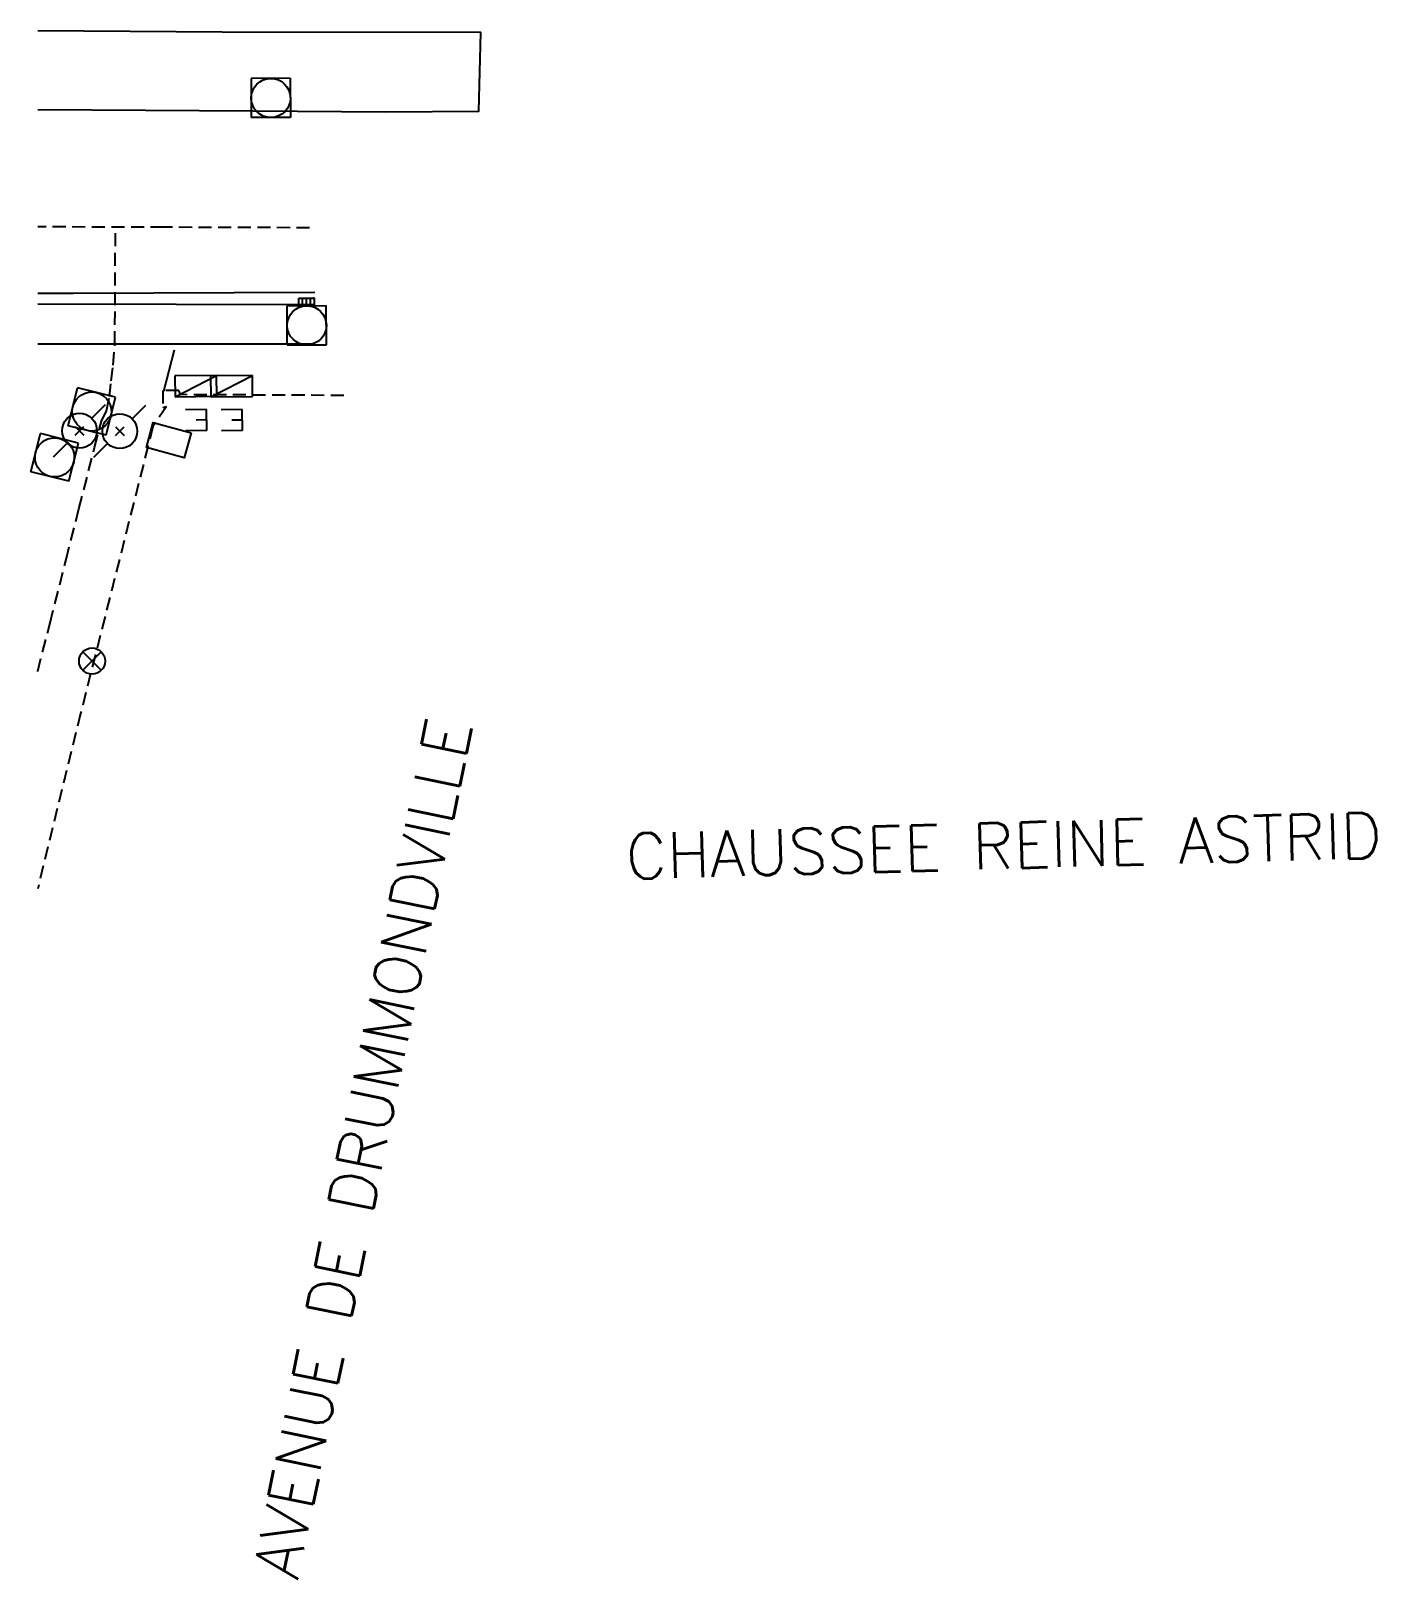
# Model space of a CAD drawing. Header units: millimetres. Extents: x 151000 to 151491, y 152750 to 152821.
# Drawn here: x 150999.7 to 151051.2, y 152761.3 to 152820.6 of the extents above; entities outside this region: 1.
import ezdxf
from ezdxf.enums import TextEntityAlignment as Align

# ---------------------------------------------------------------- set-up
doc = ezdxf.new("R2010")
doc.units = ezdxf.units.MM
doc.linetypes.add('DASHED', pattern=[0.75, 0.5, -0.25])
doc.layers.get('0').update_dxf_attribs({"linetype": 'CONTINUOUS'})
for name, color, linetype in [('W0001', 6, 'DASHED'), ('W0006', 2, 'CONTINUOUS'), ('W0008', 7, 'CONTINUOUS'), ('W0017', 7, 'CONTINUOUS'), ('W0020', 2, 'CONTINUOUS'), ('W0021', 2, 'CONTINUOUS'), ('W0112', 1, 'DASHED'), ('W0400', 7, 'CONTINUOUS'), ('W0420', 7, 'CONTINUOUS'), ('W0430', 7, 'CONTINUOUS'), ('W0469', 7, 'CONTINUOUS'), ('W0473', 7, 'CONTINUOUS'), ('W0980', 7, 'CONTINUOUS'), ('W0989', 7, 'CONTINUOUS'), ('W1471', 7, 'CONTINUOUS')]:
    doc.layers.add(name, color=color, linetype=linetype)
doc.styles.get("Standard").update_dxf_attribs({"font": 'romans.shx', "width": 0.85})

# ---------------------------------------------------------------- blocks, each defined once
blk = doc.blocks.new('T469')
at = {"color": 0, "linetype": 'Continuous', "flags": 128}
for points in [[(-0.354, 0.354), (0.354, -0.354)], [(-0.354, -0.354), (0.354, 0.354)]]:
    blk.add_lwpolyline(points, dxfattribs=at)
at = {"color": 0, "linetype": 'Continuous'}
blk.add_circle((0, 0), 0.5, dxfattribs=at)
blk = doc.blocks.new('T420')
for p, q in [((0.75, 0.75), (-0.75, 0.75)), ((-0.75, 0.75), (-0.75, -0.75)), ((0.75, 0.75), (0.75, -0.75)), ((0.75, -0.75), (-0.75, -0.75))]:
    blk.add_line(p, q)
blk.add_ellipse((0, 0), major_axis=(-0.53, 0.53), ratio=1, start_param=3.926991, end_param=10.210176)
blk = doc.blocks.new('T473')
for p, q in [((0.500001, 0.500001), (1.000002, 1.000002)), ((-0.166667, 0.166667), (0.166667, -0.166667)), ((-0.166667, -0.166667), (0.166667, 0.166667)), ((-1.000002, -1.000002), (-0.500001, -0.500001))]:
    blk.add_line(p, q)
blk.add_ellipse((0, 0), major_axis=(0.471405, 0.471405), ratio=1, start_param=5.497787144, end_param=11.780972451)
blk = doc.blocks.new('T400')
for p, q in [((-0.15, 0.3), (0.15, 0.3)), ((-0.15, -0.25), (-0.15, 0.3)), ((-0.15, 0.15), (0.15, 0.15)), ((-0.15, 0), (0.15, 0)), ((0.15, 0.3), (0.15, -0.25)), ((-0.15, -0.15), (0.15, -0.15)), ((-0.15, -0.25), (-0.15, -0.3)), ((-0.15, -0.3), (0.15, -0.3)), ((0.15, -0.3), (0.15, -0.25))]:
    blk.add_line(p, q)
blk = doc.blocks.new('T430')
at = {"flags": 128}
for points in [[(-0.4, 2.1), (0.4, 2.1)], [(-0.4, 2.1), (-0.4, 1.3)], [(-0.4, 1.7), (0, 1.7)], [(-0.4, 1.3), (0.4, 1.3)], [(0.8, 0.8), (-0.8, 0.8)], [(-0.8, 0.8), (-0.8, 0)], [(0.8, 0.8), (-0.8, 0)], [(0.8, 0), (0.8, 0.8)], [(-0.8, 0), (0.8, 0)]]:
    blk.add_lwpolyline(points, dxfattribs=at)
blk = doc.blocks.new('T1471')
at = {"color": 0, "linetype": 'Continuous', "flags": 128}
blk.add_lwpolyline([(-0.75, -0.5), (-0.75, 0.5), (0.75, 0.5), (0.75, -0.5), (-0.75, -0.5)], dxfattribs=at)

msp = doc.modelspace()

# ---------------------------------------------------------------- linework, layer by layer
at = {"layer": 'W0001'}
for points in [[(151010.408, 152813.054), (151004.823, 152813.073), (151000, 152813.088)], [(151000, 152796.073), (151000.001, 152796.078), (151000.473, 152797.934), (151001.087, 152800.352), (151001.581, 152802.295), (151002.178, 152804.648), (151002.438, 152805.648), (151002.634, 152806.042), (151002.749, 152806.589), (151002.817, 152807.19), (151002.889, 152807.793), (151002.953, 152808.594), (151002.977, 152813.079)]]:
    msp.add_lwpolyline(points, dxfattribs=at)
at = {"layer": 'W0006'}
msp.add_lwpolyline([(151010.591, 152810.104), (151000, 152810.126)], dxfattribs=at)
at = {"layer": 'W0008'}
msp.add_lwpolyline([(151010.524, 152808.596), (151000, 152808.593)], dxfattribs=at)
at = {"layer": 'W0017'}
msp.add_lwpolyline([(151004.832, 152806.802), (151005.232, 152808.386)], dxfattribs=at)
at = {"layer": 'W0020'}
msp.add_lwpolyline([(151000, 152817.583), (151008.245, 152817.524), (151013.32, 152817.496), (151016.888, 152817.518), (151016.965, 152820.523), (151007.066, 152820.543), (151000, 152820.586)], dxfattribs=at)
at = {"layer": 'W0021'}
msp.add_lwpolyline([(151000, 152810.554), (151001.359, 152810.55), (151010.607, 152810.59)], dxfattribs=at)
at = {"layer": 'W0112'}
msp.add_lwpolyline([(151011.721, 152806.634), (151005.464, 152806.666), (151005.409, 152806.831), (151004.788, 152806.823), (151004.784, 152806.173), (151004.936, 152806.216), (151004.412, 152805.45), (151001.641, 152794.463), (151000, 152787.753)], dxfattribs=at)

# ---------------------------------------------------------------- block references
at = {"layer": 'W0400', "rotation": 90.10716195552797}
msp.add_blockref('T400', (151010.291, 152810.21), dxfattribs=at)
at = {"layer": 'W0420'}
for p, rotation in [((151008.923, 152818.022), 0.2603667939113563), ((151010.301, 152809.32), 180.2851431152074), ((151002.071, 152806.02), 255.9484112424862), ((151000.65, 152804.265), 256.136581092237)]:
    msp.add_blockref('T420', p, dxfattribs=dict(at, rotation=rotation))
at = {"layer": 'W0430'}
for p, rotation in [((151006.045, 152807.391), 180.7923087078283), ((151007.418, 152807.39), 180.4934842148115)]:
    msp.add_blockref('T430', p, dxfattribs=dict(at, rotation=rotation))
at = {"layer": 'W0469'}
msp.add_blockref('T469', (151002.082, 152796.47), dxfattribs=at)
at = {"layer": 'W0473'}
for p in [(151001.602, 152805.286), (151003.143, 152805.268)]:
    msp.add_blockref('T473', p, dxfattribs=at)
at = {"layer": 'W1471', "rotation": 164.723410858727}
msp.add_blockref('T1471', (151005.016, 152804.925), dxfattribs=at)

# ---------------------------------------------------------------- texts
at = {"layer": 'W0980'}
msp.add_text("BRAINE-L'ALLEUD (BRAINE-L'ALLEUD)", height=2, dxfattribs=at).set_placement((151466, 152752), align=Align.MIDDLE)
at = {"layer": 'W0989'}
for s, rotation, p in [('AVENUE DE DRUMMONDVILLE', 78.4746, (151009.092, 152761.436)), ('CHAUSSEE REINE ASTRID', 1.61948, (151022.509, 152788.994))]:
    msp.add_text(s, height=1.75, rotation=rotation, dxfattribs=at).set_placement(p, align=Align.MIDDLE_LEFT)

doc.saveas('drawing.dxf')
